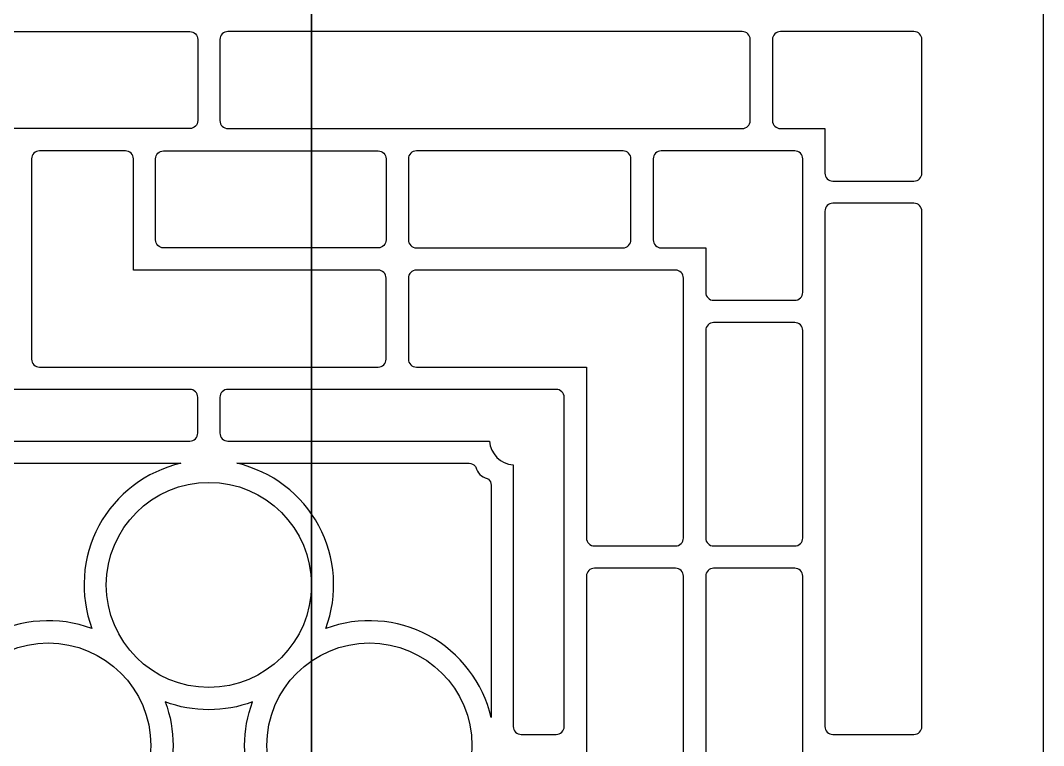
# Model space of a CAD drawing. Header units: centimetres. Extents: x 20.1 to 27, y -20.6 to 12.3.
# Drawn here: x 22.798 to 27, y -5.954 to -2.977 of the extents above; entities that cross this region are included whole.
import ezdxf

# ---------------------------------------------------------------- set-up
doc = ezdxf.new("R2010")
doc.units = ezdxf.units.CM
doc.header["$MEASUREMENT"] = 0
doc.layers.add('layer 1', color=7, linetype='Continuous')

msp = doc.modelspace()

# ---------------------------------------------------------------- linework, layer by layer
at = {"layer": 'layer 1', "color": 250}
for points, knots in [([(23.99309, 5.29547), (23.99309, 5.52805), (23.80454, 5.7166), (23.57196, 5.7166), (23.57196, 5.7166), (23.33937, 5.7166), (23.15083, 5.52805), (23.15083, 5.29547), (23.15083, 5.29547), (23.15083, 5.06288), (23.33937, 4.87434), (23.57196, 4.87434), (23.57196, 4.87434), (23.80454, 4.87433), (23.99309, 5.06288), (23.99309, 5.29546), (23.99309, 12.27286), (23.99309, -8.65933), (23.99309, 5.29547)], [0, 0, 0, 0, 0.2, 0.2, 0.2, 0.2, 0.4, 0.4, 0.4, 0.4, 0.6, 0.6, 0.6, 0.6, 1, 1, 1, 1.00001, 1.00001, 1.00001, 1.00001]), ([(20.14415, -9.00015), (20.14415, -9.00015), (20.14415, 9.00077), (20.14415, 9.00077), (20.14415, 9.00077), (20.14415, 9.00077), (26.99977, 9.00077), (26.99977, 9.00077), (26.99977, 9.00077), (26.99977, 9.00077), (26.99977, -9.00015), (26.99977, -9.00015), (26.99977, -9.00015), (26.99977, -9.00015), (20.14415, -9.00015), (20.14415, -9.00015)], [0, 0, 0, 0, 0.2, 0.2, 0.2, 0.2, 0.4, 0.4, 0.4, 0.4, 0.6, 0.6, 0.6, 0.6, 1, 1, 1, 1]), ([(23.99309, -0.65913), (23.99309, -0.42655), (23.80454, -0.238), (23.57196, -0.238), (23.57196, -0.238), (23.33937, -0.238), (23.15083, -0.42655), (23.15083, -0.65913), (23.15083, -0.65913), (23.15083, -0.89172), (23.33937, -1.08026), (23.57196, -1.08026), (23.57196, -1.08026), (23.80454, -1.08027), (23.99309, -0.89172), (23.99309, -0.65914), (23.99309, 6.31826), (23.99309, -14.61393), (23.99309, -0.65913)], [0, 0, 0, 0, 0.2, 0.2, 0.2, 0.2, 0.4, 0.4, 0.4, 0.4, 0.6, 0.6, 0.6, 0.6, 1, 1, 1, 1.00001, 1.00001, 1.00001, 1.00001]), ([(23.99309, -6.61373), (23.99309, -6.38115), (23.80454, -6.1926), (23.57196, -6.1926), (23.57196, -6.1926), (23.33937, -6.1926), (23.15083, -6.38115), (23.15083, -6.61373), (23.15083, -6.61373), (23.15083, -6.84632), (23.33937, -7.03486), (23.57196, -7.03487), (23.57196, -7.03487), (23.80454, -7.03487), (23.99309, -6.84632), (23.99309, -6.61374), (23.99309, 0.36366), (23.99309, -20.56853), (23.99309, -6.61373)], [0, 0, 0, 0, 0.2, 0.2, 0.2, 0.2, 0.4, 0.4, 0.4, 0.4, 0.6, 0.6, 0.6, 0.6, 1, 1, 1, 1.00001, 1.00001, 1.00001, 1.00001]), ([(21.34878, -3.05534), (21.34878, -3.05534), (21.34878, -3.38833), (21.34878, -3.38833), (21.34878, -3.38833), (21.34878, -3.39698), (21.35222, -3.40529), (21.35834, -3.41141), (21.35834, -3.41141), (21.36446, -3.41753), (21.37276, -3.42097), (21.38142, -3.42097), (21.38142, -3.42097), (21.38142, -3.42097), (23.49361, -3.42097), (23.49361, -3.42097), (23.49361, -3.42097), (23.50227, -3.42097), (23.51057, -3.41753), (23.51669, -3.41141), (23.51669, -3.41141), (23.52281, -3.40529), (23.52625, -3.39698), (23.52625, -3.38833), (23.52625, -3.38833), (23.52625, -3.38833), (23.52625, -3.05534), (23.52625, -3.05534), (23.52625, -3.05534), (23.52625, -3.04668), (23.52281, -3.03838), (23.51669, -3.03225), (23.51669, -3.03225), (23.51057, -3.02613), (23.50227, -3.02269), (23.49361, -3.02269), (23.49361, -3.02269), (23.49361, -3.02269), (21.38142, -3.02269), (21.38142, -3.02269), (21.38142, -3.02269), (21.37276, -3.02269), (21.36446, -3.02613), (21.35834, -3.03225), (21.35834, -3.03225), (21.35222, -3.03838), (21.34878, -3.04668), (21.34878, -3.05534)], [0, 0, 0, 0, 0.0769231, 0.0769231, 0.0769231, 0.0769231, 0.1538462, 0.1538462, 0.1538462, 0.1538462, 0.2307692, 0.2307692, 0.2307692, 0.2307692, 0.3076923, 0.3076923, 0.3076923, 0.3076923, 0.3846154, 0.3846154, 0.3846154, 0.3846154, 0.4615385, 0.4615385, 0.4615385, 0.4615385, 0.5384615, 0.5384615, 0.5384615, 0.5384615, 0.6153846, 0.6153846, 0.6153846, 0.6153846, 0.6923077, 0.6923077, 0.6923077, 0.6923077, 0.7692308, 0.7692308, 0.7692308, 0.7692308, 0.8461538, 0.8461538, 0.8461538, 0.8461538, 1, 1, 1, 1]), ([(23.61766, -3.38833), (23.61766, -3.38833), (23.61766, -3.05534), (23.61766, -3.05534), (23.61766, -3.05534), (23.61766, -3.04668), (23.6211, -3.03838), (23.62722, -3.03225), (23.62722, -3.03225), (23.63335, -3.02613), (23.64165, -3.02269), (23.65031, -3.02269), (23.65031, -3.02269), (23.65031, -3.02269), (25.76249, -3.02269), (25.76249, -3.02269), (25.76249, -3.02269), (25.77115, -3.02269), (25.77946, -3.02613), (25.78558, -3.03225), (25.78558, -3.03225), (25.7917, -3.03838), (25.79514, -3.04668), (25.79514, -3.05534), (25.79514, -3.05534), (25.79514, -3.05534), (25.79514, -3.38833), (25.79514, -3.38833), (25.79514, -3.38833), (25.79514, -3.39698), (25.7917, -3.40529), (25.78558, -3.41141), (25.78558, -3.41141), (25.77946, -3.41753), (25.77115, -3.42097), (25.76249, -3.42097), (25.76249, -3.42097), (25.76249, -3.42097), (23.65031, -3.42097), (23.65031, -3.42097), (23.65031, -3.42097), (23.64165, -3.42097), (23.63335, -3.41753), (23.62722, -3.41141), (23.62722, -3.41141), (23.6211, -3.40529), (23.61766, -3.39698), (23.61766, -3.38833)], [0, 0, 0, 0, 0.0769231, 0.0769231, 0.0769231, 0.0769231, 0.1538462, 0.1538462, 0.1538462, 0.1538462, 0.2307692, 0.2307692, 0.2307692, 0.2307692, 0.3076923, 0.3076923, 0.3076923, 0.3076923, 0.3846154, 0.3846154, 0.3846154, 0.3846154, 0.4615385, 0.4615385, 0.4615385, 0.4615385, 0.5384615, 0.5384615, 0.5384615, 0.5384615, 0.6153846, 0.6153846, 0.6153846, 0.6153846, 0.6923077, 0.6923077, 0.6923077, 0.6923077, 0.7692308, 0.7692308, 0.7692308, 0.7692308, 0.8461538, 0.8461538, 0.8461538, 0.8461538, 1, 1, 1, 1]), ([(26.13466, -3.63643), (26.126, -3.63643), (26.11769, -3.63299), (26.11157, -3.62687), (26.11157, -3.62687), (26.10545, -3.62075), (26.10201, -3.61245), (26.10201, -3.60379), (26.10201, -3.60379), (26.10201, -3.60379), (26.10201, -3.42097), (26.10201, -3.42097), (26.10201, -3.42097), (26.10201, -3.42097), (25.91919, -3.42097), (25.91919, -3.42097), (25.91919, -3.42097), (25.91054, -3.42097), (25.90223, -3.41753), (25.89611, -3.41141), (25.89611, -3.41141), (25.88999, -3.40529), (25.88655, -3.39698), (25.88655, -3.38833), (25.88655, -3.38833), (25.88655, -3.38833), (25.88655, -3.05534), (25.88655, -3.05534), (25.88655, -3.05534), (25.88655, -3.04668), (25.88999, -3.03838), (25.89611, -3.03225), (25.89611, -3.03225), (25.90223, -3.02613), (25.91054, -3.02269), (25.91919, -3.02269), (25.91919, -3.02269), (25.91919, -3.02269), (26.46764, -3.02269), (26.46764, -3.02269), (26.46764, -3.02269), (26.4763, -3.02269), (26.4846, -3.02613), (26.49073, -3.03225), (26.49073, -3.03225), (26.49685, -3.03838), (26.50029, -3.04668), (26.50029, -3.05534), (26.50029, -3.05534), (26.50029, -3.05534), (26.50029, -3.60379), (26.50029, -3.60379), (26.50029, -3.60379), (26.50029, -3.61245), (26.49685, -3.62075), (26.49073, -3.62687), (26.49073, -3.62687), (26.4846, -3.63299), (26.4763, -3.63643), (26.46764, -3.63643), (26.46764, -3.63643), (26.46764, -3.63643), (26.13466, -3.63643), (26.13466, -3.63643)], [0, 0, 0, 0, 0.0588235, 0.0588235, 0.0588235, 0.0588235, 0.1176471, 0.1176471, 0.1176471, 0.1176471, 0.1764706, 0.1764706, 0.1764706, 0.1764706, 0.2352941, 0.2352941, 0.2352941, 0.2352941, 0.2941176, 0.2941176, 0.2941176, 0.2941176, 0.3529412, 0.3529412, 0.3529412, 0.3529412, 0.4117647, 0.4117647, 0.4117647, 0.4117647, 0.4705882, 0.4705882, 0.4705882, 0.4705882, 0.5294118, 0.5294118, 0.5294118, 0.5294118, 0.5882353, 0.5882353, 0.5882353, 0.5882353, 0.6470588, 0.6470588, 0.6470588, 0.6470588, 0.7058824, 0.7058824, 0.7058824, 0.7058824, 0.7647059, 0.7647059, 0.7647059, 0.7647059, 0.8235294, 0.8235294, 0.8235294, 0.8235294, 0.8823529, 0.8823529, 0.8823529, 0.8823529, 1, 1, 1, 1]), ([(24.26731, -4.00207), (24.27597, -4.00207), (24.28428, -4.00551), (24.2904, -4.01163), (24.2904, -4.01163), (24.29652, -4.01775), (24.29996, -4.02605), (24.29996, -4.03471), (24.29996, -4.03471), (24.29996, -4.03471), (24.29996, -4.3677), (24.29996, -4.3677), (24.29996, -4.3677), (24.29996, -4.37636), (24.29652, -4.38466), (24.2904, -4.39078), (24.2904, -4.39078), (24.28428, -4.39691), (24.27597, -4.40035), (24.26731, -4.40035), (24.26731, -4.40035), (24.26731, -4.40035), (22.8766, -4.40035), (22.8766, -4.40035), (22.8766, -4.40035), (22.86794, -4.40035), (22.85964, -4.39691), (22.85352, -4.39078), (22.85352, -4.39078), (22.8474, -4.38466), (22.84396, -4.37636), (22.84396, -4.3677), (22.84396, -4.3677), (22.84396, -4.3677), (22.84396, -3.54503), (22.84396, -3.54503), (22.84396, -3.54503), (22.84396, -3.53637), (22.8474, -3.52806), (22.85352, -3.52194), (22.85352, -3.52194), (22.85964, -3.51582), (22.86794, -3.51238), (22.8766, -3.51238), (22.8766, -3.51238), (22.8766, -3.51238), (23.22918, -3.51238), (23.22918, -3.51238), (23.22918, -3.51238), (23.23784, -3.51238), (23.24614, -3.51582), (23.25226, -3.52194), (23.25226, -3.52194), (23.25838, -3.52806), (23.26182, -3.53637), (23.26182, -3.54503), (23.26182, -3.54503), (23.26182, -3.54503), (23.26182, -4.00207), (23.26182, -4.00207), (23.26182, -4.00207), (23.26182, -4.00207), (24.26731, -4.00207), (24.26731, -4.00207)], [0, 0, 0, 0, 0.0588235, 0.0588235, 0.0588235, 0.0588235, 0.1176471, 0.1176471, 0.1176471, 0.1176471, 0.1764706, 0.1764706, 0.1764706, 0.1764706, 0.2352941, 0.2352941, 0.2352941, 0.2352941, 0.2941176, 0.2941176, 0.2941176, 0.2941176, 0.3529412, 0.3529412, 0.3529412, 0.3529412, 0.4117647, 0.4117647, 0.4117647, 0.4117647, 0.4705882, 0.4705882, 0.4705882, 0.4705882, 0.5294118, 0.5294118, 0.5294118, 0.5294118, 0.5882353, 0.5882353, 0.5882353, 0.5882353, 0.6470588, 0.6470588, 0.6470588, 0.6470588, 0.7058824, 0.7058824, 0.7058824, 0.7058824, 0.7647059, 0.7647059, 0.7647059, 0.7647059, 0.8235294, 0.8235294, 0.8235294, 0.8235294, 0.8823529, 0.8823529, 0.8823529, 0.8823529, 1, 1, 1, 1]), ([(23.38588, -3.51238), (23.37722, -3.51238), (23.36891, -3.51582), (23.36279, -3.52194), (23.36279, -3.52194), (23.35667, -3.52806), (23.35323, -3.53637), (23.35323, -3.54503), (23.35323, -3.54503), (23.35323, -3.54503), (23.35323, -3.87801), (23.35323, -3.87801), (23.35323, -3.87801), (23.35323, -3.88667), (23.35667, -3.89497), (23.36279, -3.9011), (23.36279, -3.9011), (23.36891, -3.90722), (23.37722, -3.91066), (23.38588, -3.91066), (23.38588, -3.91066), (23.38588, -3.91066), (24.26731, -3.91066), (24.26731, -3.91066), (24.26731, -3.91066), (24.27597, -3.91066), (24.28428, -3.90722), (24.2904, -3.9011), (24.2904, -3.9011), (24.29652, -3.89497), (24.29996, -3.88667), (24.29996, -3.87801), (24.29996, -3.87801), (24.29996, -3.87801), (24.29996, -3.54503), (24.29996, -3.54503), (24.29996, -3.54503), (24.29996, -3.53637), (24.29652, -3.52806), (24.2904, -3.52194), (24.2904, -3.52194), (24.28428, -3.51582), (24.27597, -3.51238), (24.26731, -3.51238), (24.26731, -3.51238), (24.26731, -3.51238), (23.38588, -3.51238), (23.38588, -3.51238)], [0, 0, 0, 0, 0.0769231, 0.0769231, 0.0769231, 0.0769231, 0.1538462, 0.1538462, 0.1538462, 0.1538462, 0.2307692, 0.2307692, 0.2307692, 0.2307692, 0.3076923, 0.3076923, 0.3076923, 0.3076923, 0.3846154, 0.3846154, 0.3846154, 0.3846154, 0.4615385, 0.4615385, 0.4615385, 0.4615385, 0.5384615, 0.5384615, 0.5384615, 0.5384615, 0.6153846, 0.6153846, 0.6153846, 0.6153846, 0.6923077, 0.6923077, 0.6923077, 0.6923077, 0.7692308, 0.7692308, 0.7692308, 0.7692308, 0.8461538, 0.8461538, 0.8461538, 0.8461538, 1, 1, 1, 1]), ([(24.42401, -3.91066), (24.41536, -3.91066), (24.40705, -3.90722), (24.40093, -3.9011), (24.40093, -3.9011), (24.39481, -3.89497), (24.39137, -3.88667), (24.39137, -3.87801), (24.39137, -3.87801), (24.39137, -3.87801), (24.39137, -3.54503), (24.39137, -3.54503), (24.39137, -3.54503), (24.39137, -3.53637), (24.39481, -3.52806), (24.40093, -3.52194), (24.40093, -3.52194), (24.40705, -3.51582), (24.41536, -3.51238), (24.42401, -3.51238), (24.42401, -3.51238), (24.42401, -3.51238), (25.27281, -3.51238), (25.27281, -3.51238), (25.27281, -3.51238), (25.28146, -3.51238), (25.28977, -3.51582), (25.29589, -3.52194), (25.29589, -3.52194), (25.30201, -3.52806), (25.30545, -3.53637), (25.30545, -3.54503), (25.30545, -3.54503), (25.30545, -3.54503), (25.30545, -3.87801), (25.30545, -3.87801), (25.30545, -3.87801), (25.30545, -3.88667), (25.30201, -3.89497), (25.29589, -3.9011), (25.29589, -3.9011), (25.28977, -3.90722), (25.28146, -3.91066), (25.27281, -3.91066), (25.27281, -3.91066), (25.27281, -3.91066), (24.42401, -3.91066), (24.42401, -3.91066)], [0, 0, 0, 0, 0.0769231, 0.0769231, 0.0769231, 0.0769231, 0.1538462, 0.1538462, 0.1538462, 0.1538462, 0.2307692, 0.2307692, 0.2307692, 0.2307692, 0.3076923, 0.3076923, 0.3076923, 0.3076923, 0.3846154, 0.3846154, 0.3846154, 0.3846154, 0.4615385, 0.4615385, 0.4615385, 0.4615385, 0.5384615, 0.5384615, 0.5384615, 0.5384615, 0.6153846, 0.6153846, 0.6153846, 0.6153846, 0.6923077, 0.6923077, 0.6923077, 0.6923077, 0.7692308, 0.7692308, 0.7692308, 0.7692308, 0.8461538, 0.8461538, 0.8461538, 0.8461538, 1, 1, 1, 1]), ([(25.39686, -3.54503), (25.39686, -3.53637), (25.4003, -3.52806), (25.40642, -3.52194), (25.40642, -3.52194), (25.41254, -3.51582), (25.42085, -3.51238), (25.42951, -3.51238), (25.42951, -3.51238), (25.42951, -3.51238), (25.97796, -3.51238), (25.97796, -3.51238), (25.97796, -3.51238), (25.98661, -3.51238), (25.99492, -3.51582), (26.00104, -3.52194), (26.00104, -3.52194), (26.00716, -3.52806), (26.0106, -3.53637), (26.0106, -3.54503), (26.0106, -3.54503), (26.0106, -3.54503), (26.0106, -4.09348), (26.0106, -4.09348), (26.0106, -4.09348), (26.0106, -4.10213), (26.00716, -4.11044), (26.00104, -4.11656), (26.00104, -4.11656), (25.99492, -4.12268), (25.98661, -4.12612), (25.97796, -4.12612), (25.97796, -4.12612), (25.97796, -4.12612), (25.64497, -4.12612), (25.64497, -4.12612), (25.64497, -4.12612), (25.63631, -4.12612), (25.62801, -4.12268), (25.62189, -4.11656), (25.62189, -4.11656), (25.61576, -4.11044), (25.61232, -4.10213), (25.61232, -4.09348), (25.61232, -4.09348), (25.61232, -4.09348), (25.61232, -3.91066), (25.61232, -3.91066), (25.61232, -3.91066), (25.61232, -3.91066), (25.42951, -3.91066), (25.42951, -3.91066), (25.42951, -3.91066), (25.42085, -3.91066), (25.41254, -3.90722), (25.40642, -3.9011), (25.40642, -3.9011), (25.4003, -3.89497), (25.39686, -3.88667), (25.39686, -3.87801), (25.39686, -3.87801), (25.39686, -3.87801), (25.39686, -3.54503), (25.39686, -3.54503)], [0, 0, 0, 0, 0.0588235, 0.0588235, 0.0588235, 0.0588235, 0.1176471, 0.1176471, 0.1176471, 0.1176471, 0.1764706, 0.1764706, 0.1764706, 0.1764706, 0.2352941, 0.2352941, 0.2352941, 0.2352941, 0.2941176, 0.2941176, 0.2941176, 0.2941176, 0.3529412, 0.3529412, 0.3529412, 0.3529412, 0.4117647, 0.4117647, 0.4117647, 0.4117647, 0.4705882, 0.4705882, 0.4705882, 0.4705882, 0.5294118, 0.5294118, 0.5294118, 0.5294118, 0.5882353, 0.5882353, 0.5882353, 0.5882353, 0.6470588, 0.6470588, 0.6470588, 0.6470588, 0.7058824, 0.7058824, 0.7058824, 0.7058824, 0.7647059, 0.7647059, 0.7647059, 0.7647059, 0.8235294, 0.8235294, 0.8235294, 0.8235294, 0.8823529, 0.8823529, 0.8823529, 0.8823529, 1, 1, 1, 1]), ([(26.10201, -5.87594), (26.10201, -5.87594), (26.10201, -3.76049), (26.10201, -3.76049), (26.10201, -3.76049), (26.10201, -3.75183), (26.10545, -3.74353), (26.11157, -3.7374), (26.11157, -3.7374), (26.11769, -3.73128), (26.126, -3.72784), (26.13466, -3.72784), (26.13466, -3.72784), (26.13466, -3.72784), (26.46764, -3.72784), (26.46764, -3.72784), (26.46764, -3.72784), (26.4763, -3.72784), (26.4846, -3.73128), (26.49073, -3.7374), (26.49073, -3.7374), (26.49685, -3.74353), (26.50029, -3.75183), (26.50029, -3.76049), (26.50029, -3.76049), (26.50029, -3.76049), (26.50029, -5.87594), (26.50029, -5.87594), (26.50029, -5.87594), (26.50029, -5.8846), (26.49685, -5.8929), (26.49073, -5.89902), (26.49073, -5.89902), (26.4846, -5.90514), (26.4763, -5.90858), (26.46764, -5.90858), (26.46764, -5.90858), (26.46764, -5.90858), (26.13466, -5.90858), (26.13466, -5.90858), (26.13466, -5.90858), (26.126, -5.90858), (26.11769, -5.90514), (26.11157, -5.89902), (26.11157, -5.89902), (26.10545, -5.8929), (26.10201, -5.8846), (26.10201, -5.87594)], [0, 0, 0, 0, 0.0769231, 0.0769231, 0.0769231, 0.0769231, 0.1538462, 0.1538462, 0.1538462, 0.1538462, 0.2307692, 0.2307692, 0.2307692, 0.2307692, 0.3076923, 0.3076923, 0.3076923, 0.3076923, 0.3846154, 0.3846154, 0.3846154, 0.3846154, 0.4615385, 0.4615385, 0.4615385, 0.4615385, 0.5384615, 0.5384615, 0.5384615, 0.5384615, 0.6153846, 0.6153846, 0.6153846, 0.6153846, 0.6923077, 0.6923077, 0.6923077, 0.6923077, 0.7692308, 0.7692308, 0.7692308, 0.7692308, 0.8461538, 0.8461538, 0.8461538, 0.8461538, 1, 1, 1, 1]), ([(24.39137, -4.03471), (24.39137, -4.02605), (24.39481, -4.01775), (24.40093, -4.01163), (24.40093, -4.01163), (24.40705, -4.00551), (24.41536, -4.00207), (24.42401, -4.00207), (24.42401, -4.00207), (24.42401, -4.00207), (25.48827, -4.00207), (25.48827, -4.00207), (25.48827, -4.00207), (25.49693, -4.00207), (25.50523, -4.00551), (25.51135, -4.01163), (25.51135, -4.01163), (25.51748, -4.01775), (25.52091, -4.02605), (25.52091, -4.03471), (25.52091, -4.03471), (25.52091, -4.03471), (25.52091, -5.10223), (25.52091, -5.10223), (25.52091, -5.10223), (25.52091, -5.11089), (25.51748, -5.11919), (25.51135, -5.12532), (25.51135, -5.12532), (25.50523, -5.13144), (25.49693, -5.13488), (25.48827, -5.13488), (25.48827, -5.13488), (25.48827, -5.13488), (25.15528, -5.13488), (25.15528, -5.13488), (25.15528, -5.13488), (25.14662, -5.13488), (25.13832, -5.13144), (25.1322, -5.12532), (25.1322, -5.12532), (25.12608, -5.11919), (25.12264, -5.11089), (25.12264, -5.10223), (25.12264, -5.10223), (25.12264, -5.10223), (25.12264, -4.40035), (25.12264, -4.40035), (25.12264, -4.40035), (25.12264, -4.40035), (24.42401, -4.40035), (24.42401, -4.40035), (24.42401, -4.40035), (24.41536, -4.40035), (24.40705, -4.39691), (24.40093, -4.39078), (24.40093, -4.39078), (24.39481, -4.38466), (24.39137, -4.37636), (24.39137, -4.3677), (24.39137, -4.3677), (24.39137, -4.3677), (24.39137, -4.03471), (24.39137, -4.03471)], [0, 0, 0, 0, 0.0588235, 0.0588235, 0.0588235, 0.0588235, 0.1176471, 0.1176471, 0.1176471, 0.1176471, 0.1764706, 0.1764706, 0.1764706, 0.1764706, 0.2352941, 0.2352941, 0.2352941, 0.2352941, 0.2941176, 0.2941176, 0.2941176, 0.2941176, 0.3529412, 0.3529412, 0.3529412, 0.3529412, 0.4117647, 0.4117647, 0.4117647, 0.4117647, 0.4705882, 0.4705882, 0.4705882, 0.4705882, 0.5294118, 0.5294118, 0.5294118, 0.5294118, 0.5882353, 0.5882353, 0.5882353, 0.5882353, 0.6470588, 0.6470588, 0.6470588, 0.6470588, 0.7058824, 0.7058824, 0.7058824, 0.7058824, 0.7647059, 0.7647059, 0.7647059, 0.7647059, 0.8235294, 0.8235294, 0.8235294, 0.8235294, 0.8823529, 0.8823529, 0.8823529, 0.8823529, 1, 1, 1, 1]), ([(25.97796, -4.21753), (25.98661, -4.21753), (25.99492, -4.22097), (26.00104, -4.22709), (26.00104, -4.22709), (26.00716, -4.23321), (26.0106, -4.24152), (26.0106, -4.25018), (26.0106, -4.25018), (26.0106, -4.25018), (26.0106, -5.10223), (26.0106, -5.10223), (26.0106, -5.10223), (26.0106, -5.11089), (26.00716, -5.11919), (26.00104, -5.12532), (26.00104, -5.12532), (25.99492, -5.13144), (25.98661, -5.13488), (25.97796, -5.13488), (25.97796, -5.13488), (25.97796, -5.13488), (25.64497, -5.13488), (25.64497, -5.13488), (25.64497, -5.13488), (25.63631, -5.13488), (25.62801, -5.13144), (25.62189, -5.12532), (25.62189, -5.12532), (25.61576, -5.11919), (25.61232, -5.11089), (25.61232, -5.10223), (25.61232, -5.10223), (25.61232, -5.10223), (25.61232, -4.25018), (25.61232, -4.25018), (25.61232, -4.25018), (25.61232, -4.24152), (25.61576, -4.23321), (25.62189, -4.22709), (25.62189, -4.22709), (25.62801, -4.22097), (25.63631, -4.21753), (25.64497, -4.21753), (25.64497, -4.21753), (25.64497, -4.21753), (25.97796, -4.21753), (25.97796, -4.21753)], [0, 0, 0, 0, 0.0769231, 0.0769231, 0.0769231, 0.0769231, 0.1538462, 0.1538462, 0.1538462, 0.1538462, 0.2307692, 0.2307692, 0.2307692, 0.2307692, 0.3076923, 0.3076923, 0.3076923, 0.3076923, 0.3846154, 0.3846154, 0.3846154, 0.3846154, 0.4615385, 0.4615385, 0.4615385, 0.4615385, 0.5384615, 0.5384615, 0.5384615, 0.5384615, 0.6153846, 0.6153846, 0.6153846, 0.6153846, 0.6923077, 0.6923077, 0.6923077, 0.6923077, 0.7692308, 0.7692308, 0.7692308, 0.7692308, 0.8461538, 0.8461538, 0.8461538, 0.8461538, 1, 1, 1, 1]), ([(22.32162, -4.80189), (22.32162, -4.80189), (22.32162, -5.87594), (22.32162, -5.87594), (22.32162, -5.87594), (22.32162, -5.8846), (22.31818, -5.8929), (22.31206, -5.89902), (22.31206, -5.89902), (22.30594, -5.90514), (22.29764, -5.90858), (22.28898, -5.90858), (22.28898, -5.90858), (22.28898, -5.90858), (22.14534, -5.90858), (22.14534, -5.90858), (22.14534, -5.90858), (22.13668, -5.90858), (22.12837, -5.90514), (22.12225, -5.89902), (22.12225, -5.89902), (22.11613, -5.8929), (22.11269, -5.8846), (22.11269, -5.87594), (22.11269, -5.87594), (22.11269, -5.87594), (22.11269, -4.5244), (22.11269, -4.5244), (22.11269, -4.5244), (22.11269, -4.51574), (22.11613, -4.50744), (22.12225, -4.50132), (22.12225, -4.50132), (22.12837, -4.49519), (22.13668, -4.49175), (22.14534, -4.49175), (22.14534, -4.49175), (22.14534, -4.49175), (23.49361, -4.49175), (23.49361, -4.49175), (23.49361, -4.49175), (23.50227, -4.49175), (23.51057, -4.49519), (23.51669, -4.50132), (23.51669, -4.50132), (23.52281, -4.50744), (23.52625, -4.51574), (23.52625, -4.5244), (23.52625, -4.5244), (23.52625, -4.5244), (23.52625, -4.67131), (23.52625, -4.67131), (23.52625, -4.67131), (23.52625, -4.67997), (23.52281, -4.68827), (23.51669, -4.69439), (23.51669, -4.69439), (23.51057, -4.70051), (23.50227, -4.70395), (23.49361, -4.70395), (23.49361, -4.70395), (23.49361, -4.70395), (22.41956, -4.70395), (22.41956, -4.70395), (22.41956, -4.70395), (22.41618, -4.75658), (22.37425, -4.79851), (22.32162, -4.80189)], [0, 0, 0, 0, 0.0555556, 0.0555556, 0.0555556, 0.0555556, 0.1111111, 0.1111111, 0.1111111, 0.1111111, 0.1666667, 0.1666667, 0.1666667, 0.1666667, 0.2222222, 0.2222222, 0.2222222, 0.2222222, 0.2777778, 0.2777778, 0.2777778, 0.2777778, 0.3333333, 0.3333333, 0.3333333, 0.3333333, 0.3888889, 0.3888889, 0.3888889, 0.3888889, 0.4444444, 0.4444444, 0.4444444, 0.4444444, 0.5, 0.5, 0.5, 0.5, 0.5555556, 0.5555556, 0.5555556, 0.5555556, 0.6111111, 0.6111111, 0.6111111, 0.6111111, 0.6666667, 0.6666667, 0.6666667, 0.6666667, 0.7222222, 0.7222222, 0.7222222, 0.7222222, 0.7777778, 0.7777778, 0.7777778, 0.7777778, 0.8333333, 0.8333333, 0.8333333, 0.8333333, 0.8888889, 0.8888889, 0.8888889, 0.8888889, 1, 1, 1, 1]), ([(24.72436, -4.70395), (24.72436, -4.70395), (23.65031, -4.70395), (23.65031, -4.70395), (23.65031, -4.70395), (23.64165, -4.70395), (23.63335, -4.70051), (23.62722, -4.69439), (23.62722, -4.69439), (23.6211, -4.68827), (23.61766, -4.67997), (23.61766, -4.67131), (23.61766, -4.67131), (23.61766, -4.67131), (23.61766, -4.5244), (23.61766, -4.5244), (23.61766, -4.5244), (23.61766, -4.51574), (23.6211, -4.50744), (23.62722, -4.50132), (23.62722, -4.50132), (23.63335, -4.49519), (23.64165, -4.49175), (23.65031, -4.49175), (23.65031, -4.49175), (23.65031, -4.49175), (24.99858, -4.49175), (24.99858, -4.49175), (24.99858, -4.49175), (25.00724, -4.49175), (25.01554, -4.49519), (25.02167, -4.50132), (25.02167, -4.50132), (25.02779, -4.50744), (25.03123, -4.51574), (25.03123, -4.5244), (25.03123, -4.5244), (25.03123, -4.5244), (25.03123, -5.87594), (25.03123, -5.87594), (25.03123, -5.87594), (25.03123, -5.8846), (25.02779, -5.8929), (25.02167, -5.89902), (25.02167, -5.89902), (25.01554, -5.90514), (25.00724, -5.90858), (24.99858, -5.90858), (24.99858, -5.90858), (24.99858, -5.90858), (24.85494, -5.90858), (24.85494, -5.90858), (24.85494, -5.90858), (24.84628, -5.90858), (24.83798, -5.90514), (24.83186, -5.89902), (24.83186, -5.89902), (24.82573, -5.8929), (24.82229, -5.8846), (24.82229, -5.87594), (24.82229, -5.87594), (24.82229, -5.87594), (24.82229, -4.80189), (24.82229, -4.80189), (24.82229, -4.80189), (24.76967, -4.79851), (24.72774, -4.75658), (24.72436, -4.70395)], [0, 0, 0, 0, 0.0555556, 0.0555556, 0.0555556, 0.0555556, 0.1111111, 0.1111111, 0.1111111, 0.1111111, 0.1666667, 0.1666667, 0.1666667, 0.1666667, 0.2222222, 0.2222222, 0.2222222, 0.2222222, 0.2777778, 0.2777778, 0.2777778, 0.2777778, 0.3333333, 0.3333333, 0.3333333, 0.3333333, 0.3888889, 0.3888889, 0.3888889, 0.3888889, 0.4444444, 0.4444444, 0.4444444, 0.4444444, 0.5, 0.5, 0.5, 0.5, 0.5555556, 0.5555556, 0.5555556, 0.5555556, 0.6111111, 0.6111111, 0.6111111, 0.6111111, 0.6666667, 0.6666667, 0.6666667, 0.6666667, 0.7222222, 0.7222222, 0.7222222, 0.7222222, 0.7777778, 0.7777778, 0.7777778, 0.7777778, 0.8333333, 0.8333333, 0.8333333, 0.8333333, 0.8888889, 0.8888889, 0.8888889, 0.8888889, 1, 1, 1, 1]), ([(22.42951, -4.85775), (22.42754, -4.85826), (22.42572, -4.85922), (22.42418, -4.86056), (22.42418, -4.86056), (22.4171, -4.86676), (22.41303, -4.87571), (22.41303, -4.88513), (22.41303, -4.88513), (22.41303, -4.88513), (22.41303, -5.83933), (22.41303, -5.83933), (22.41303, -5.83933), (22.44614, -5.69547), (22.53967, -5.57288), (22.66967, -5.50293), (22.66967, -5.50293), (22.79966, -5.43299), (22.95351, -5.42249), (23.0918, -5.47413), (23.0918, -5.47413), (23.04016, -5.33584), (23.05066, -5.18199), (23.1206, -5.052), (23.1206, -5.052), (23.19055, -4.922), (23.31314, -4.82847), (23.457, -4.79536), (23.457, -4.79536), (23.457, -4.79536), (22.5028, -4.79536), (22.5028, -4.79536), (22.5028, -4.79536), (22.49338, -4.79536), (22.48443, -4.79943), (22.47823, -4.80651), (22.47823, -4.80651), (22.47689, -4.80805), (22.47593, -4.80987), (22.47542, -4.81184), (22.47542, -4.81184), (22.46959, -4.83434), (22.45201, -4.85192), (22.42951, -4.85775)], [0, 0, 0, 0, 0.0833333, 0.0833333, 0.0833333, 0.0833333, 0.1666667, 0.1666667, 0.1666667, 0.1666667, 0.25, 0.25, 0.25, 0.25, 0.3333333, 0.3333333, 0.3333333, 0.3333333, 0.4166667, 0.4166667, 0.4166667, 0.4166667, 0.5, 0.5, 0.5, 0.5, 0.5833333, 0.5833333, 0.5833333, 0.5833333, 0.6666667, 0.6666667, 0.6666667, 0.6666667, 0.75, 0.75, 0.75, 0.75, 0.8333333, 0.8333333, 0.8333333, 0.8333333, 1, 1, 1, 1]), ([(24.6685, -4.81184), (24.66799, -4.80987), (24.66703, -4.80805), (24.66569, -4.80651), (24.66569, -4.80651), (24.65949, -4.79943), (24.65053, -4.79536), (24.64112, -4.79536), (24.64112, -4.79536), (24.64112, -4.79536), (23.68692, -4.79536), (23.68692, -4.79536), (23.68692, -4.79536), (23.83077, -4.82847), (23.95337, -4.922), (24.02331, -5.052), (24.02331, -5.052), (24.09326, -5.18199), (24.10376, -5.33584), (24.05212, -5.47413), (24.05212, -5.47413), (24.19041, -5.42249), (24.34425, -5.43299), (24.47425, -5.50293), (24.47425, -5.50293), (24.60425, -5.57288), (24.69778, -5.69547), (24.73089, -5.83933), (24.73089, -5.83933), (24.73089, -5.83933), (24.73089, -4.88513), (24.73089, -4.88513), (24.73089, -4.88513), (24.73089, -4.87571), (24.72682, -4.86676), (24.71973, -4.86056), (24.71973, -4.86056), (24.7182, -4.85922), (24.71638, -4.85826), (24.71441, -4.85775), (24.71441, -4.85775), (24.69191, -4.85192), (24.67433, -4.83434), (24.6685, -4.81184)], [0, 0, 0, 0, 0.0833333, 0.0833333, 0.0833333, 0.0833333, 0.1666667, 0.1666667, 0.1666667, 0.1666667, 0.25, 0.25, 0.25, 0.25, 0.3333333, 0.3333333, 0.3333333, 0.3333333, 0.4166667, 0.4166667, 0.4166667, 0.4166667, 0.5, 0.5, 0.5, 0.5, 0.5833333, 0.5833333, 0.5833333, 0.5833333, 0.6666667, 0.6666667, 0.6666667, 0.6666667, 0.75, 0.75, 0.75, 0.75, 0.8333333, 0.8333333, 0.8333333, 0.8333333, 1, 1, 1, 1]), ([(23.99309, -5.29484), (23.99309, -5.06226), (23.80454, -4.87371), (23.57196, -4.87371), (23.57196, -4.87371), (23.33937, -4.87371), (23.15083, -5.06226), (23.15083, -5.29484), (23.15083, -5.29484), (23.15083, -5.52743), (23.33937, -5.71597), (23.57196, -5.71597), (23.57196, -5.71597), (23.80454, -5.71597), (23.99309, -5.52743), (23.99309, -5.29484)], [0, 0, 0, 0, 0.2, 0.2, 0.2, 0.2, 0.4, 0.4, 0.4, 0.4, 0.6, 0.6, 0.6, 0.6, 1, 1, 1, 1]), ([(25.52091, -6.26442), (25.52091, -6.26442), (25.97796, -6.26442), (25.97796, -6.26442), (25.97796, -6.26442), (25.98661, -6.26442), (25.99492, -6.26786), (26.00104, -6.27399), (26.00104, -6.27399), (26.00716, -6.28011), (26.0106, -6.28841), (26.0106, -6.29707), (26.0106, -6.29707), (26.0106, -6.29707), (26.0106, -6.64964), (26.0106, -6.64964), (26.0106, -6.64964), (26.0106, -6.6583), (26.00716, -6.66661), (26.00104, -6.67273), (26.00104, -6.67273), (25.99492, -6.67885), (25.98661, -6.68229), (25.97796, -6.68229), (25.97796, -6.68229), (25.97796, -6.68229), (25.15528, -6.68229), (25.15528, -6.68229), (25.15528, -6.68229), (25.14662, -6.68229), (25.13832, -6.67885), (25.1322, -6.67273), (25.1322, -6.67273), (25.12608, -6.66661), (25.12264, -6.6583), (25.12264, -6.64964), (25.12264, -6.64964), (25.12264, -6.64964), (25.12264, -5.25893), (25.12264, -5.25893), (25.12264, -5.25893), (25.12264, -5.25027), (25.12608, -5.24197), (25.1322, -5.23585), (25.1322, -5.23585), (25.13832, -5.22973), (25.14662, -5.22629), (25.15528, -5.22629), (25.15528, -5.22629), (25.15528, -5.22629), (25.48827, -5.22629), (25.48827, -5.22629), (25.48827, -5.22629), (25.49693, -5.22629), (25.50523, -5.22973), (25.51135, -5.23585), (25.51135, -5.23585), (25.51748, -5.24197), (25.52091, -5.25027), (25.52091, -5.25893), (25.52091, -5.25893), (25.52091, -5.25893), (25.52091, -6.26442), (25.52091, -6.26442)], [0, 0, 0, 0, 0.0588235, 0.0588235, 0.0588235, 0.0588235, 0.1176471, 0.1176471, 0.1176471, 0.1176471, 0.1764706, 0.1764706, 0.1764706, 0.1764706, 0.2352941, 0.2352941, 0.2352941, 0.2352941, 0.2941176, 0.2941176, 0.2941176, 0.2941176, 0.3529412, 0.3529412, 0.3529412, 0.3529412, 0.4117647, 0.4117647, 0.4117647, 0.4117647, 0.4705882, 0.4705882, 0.4705882, 0.4705882, 0.5294118, 0.5294118, 0.5294118, 0.5294118, 0.5882353, 0.5882353, 0.5882353, 0.5882353, 0.6470588, 0.6470588, 0.6470588, 0.6470588, 0.7058824, 0.7058824, 0.7058824, 0.7058824, 0.7647059, 0.7647059, 0.7647059, 0.7647059, 0.8235294, 0.8235294, 0.8235294, 0.8235294, 0.8823529, 0.8823529, 0.8823529, 0.8823529, 1, 1, 1, 1]), ([(25.97796, -5.22629), (25.98661, -5.22629), (25.99492, -5.22973), (26.00104, -5.23585), (26.00104, -5.23585), (26.00716, -5.24197), (26.0106, -5.25027), (26.0106, -5.25893), (26.0106, -5.25893), (26.0106, -5.25893), (26.0106, -6.14037), (26.0106, -6.14037), (26.0106, -6.14037), (26.0106, -6.14903), (26.00716, -6.15733), (26.00104, -6.16345), (26.00104, -6.16345), (25.99492, -6.16958), (25.98661, -6.17302), (25.97796, -6.17302), (25.97796, -6.17302), (25.97796, -6.17302), (25.64497, -6.17302), (25.64497, -6.17302), (25.64497, -6.17302), (25.63631, -6.17302), (25.62801, -6.16958), (25.62189, -6.16345), (25.62189, -6.16345), (25.61576, -6.15733), (25.61232, -6.14903), (25.61232, -6.14037), (25.61232, -6.14037), (25.61232, -6.14037), (25.61232, -5.25893), (25.61232, -5.25893), (25.61232, -5.25893), (25.61232, -5.25027), (25.61576, -5.24197), (25.62189, -5.23585), (25.62189, -5.23585), (25.62801, -5.22973), (25.63631, -5.22629), (25.64497, -5.22629), (25.64497, -5.22629), (25.64497, -5.22629), (25.97796, -5.22629), (25.97796, -5.22629)], [0, 0, 0, 0, 0.0769231, 0.0769231, 0.0769231, 0.0769231, 0.1538462, 0.1538462, 0.1538462, 0.1538462, 0.2307692, 0.2307692, 0.2307692, 0.2307692, 0.3076923, 0.3076923, 0.3076923, 0.3076923, 0.3846154, 0.3846154, 0.3846154, 0.3846154, 0.4615385, 0.4615385, 0.4615385, 0.4615385, 0.5384615, 0.5384615, 0.5384615, 0.5384615, 0.6153846, 0.6153846, 0.6153846, 0.6153846, 0.6923077, 0.6923077, 0.6923077, 0.6923077, 0.7692308, 0.7692308, 0.7692308, 0.7692308, 0.8461538, 0.8461538, 0.8461538, 0.8461538, 1, 1, 1, 1]), ([(23.33364, -5.95429), (23.33364, -5.7217), (23.1451, -5.53316), (22.91251, -5.53316), (22.91251, -5.53316), (22.67993, -5.53316), (22.49138, -5.7217), (22.49138, -5.95429), (22.49138, -5.95429), (22.49138, -6.18687), (22.67993, -6.37542), (22.91251, -6.37542), (22.91251, -6.37542), (23.1451, -6.37542), (23.33364, -6.18687), (23.33364, -5.95429)], [0, 0, 0, 0, 0.2, 0.2, 0.2, 0.2, 0.4, 0.4, 0.4, 0.4, 0.6, 0.6, 0.6, 0.6, 1, 1, 1, 1]), ([(24.65254, -5.95429), (24.65254, -5.7217), (24.46399, -5.53316), (24.2314, -5.53316), (24.2314, -5.53316), (23.99882, -5.53316), (23.81027, -5.7217), (23.81027, -5.95429), (23.81027, -5.95429), (23.81027, -6.18687), (23.99882, -6.37542), (24.2314, -6.37542), (24.2314, -6.37542), (24.46399, -6.37542), (24.65253, -6.18687), (24.65254, -5.95429)], [0, 0, 0, 0, 0.2, 0.2, 0.2, 0.2, 0.4, 0.4, 0.4, 0.4, 0.6, 0.6, 0.6, 0.6, 1, 1, 1, 1]), ([(23.39267, -5.775), (23.5083, -5.81818), (23.63562, -5.81818), (23.75124, -5.775), (23.75124, -5.775), (23.70807, -5.89063), (23.70807, -6.01795), (23.75124, -6.13357), (23.75124, -6.13357), (23.63562, -6.0904), (23.5083, -6.0904), (23.39267, -6.13357), (23.39267, -6.13357), (23.43585, -6.01795), (23.43585, -5.89063), (23.39267, -5.775)], [0, 0, 0, 0, 0.2, 0.2, 0.2, 0.2, 0.4, 0.4, 0.4, 0.4, 0.6, 0.6, 0.6, 0.6, 1, 1, 1, 1])]:
    msp.add_open_spline(points, degree=3, knots=knots, dxfattribs=at)

doc.saveas('drawing.dxf')
